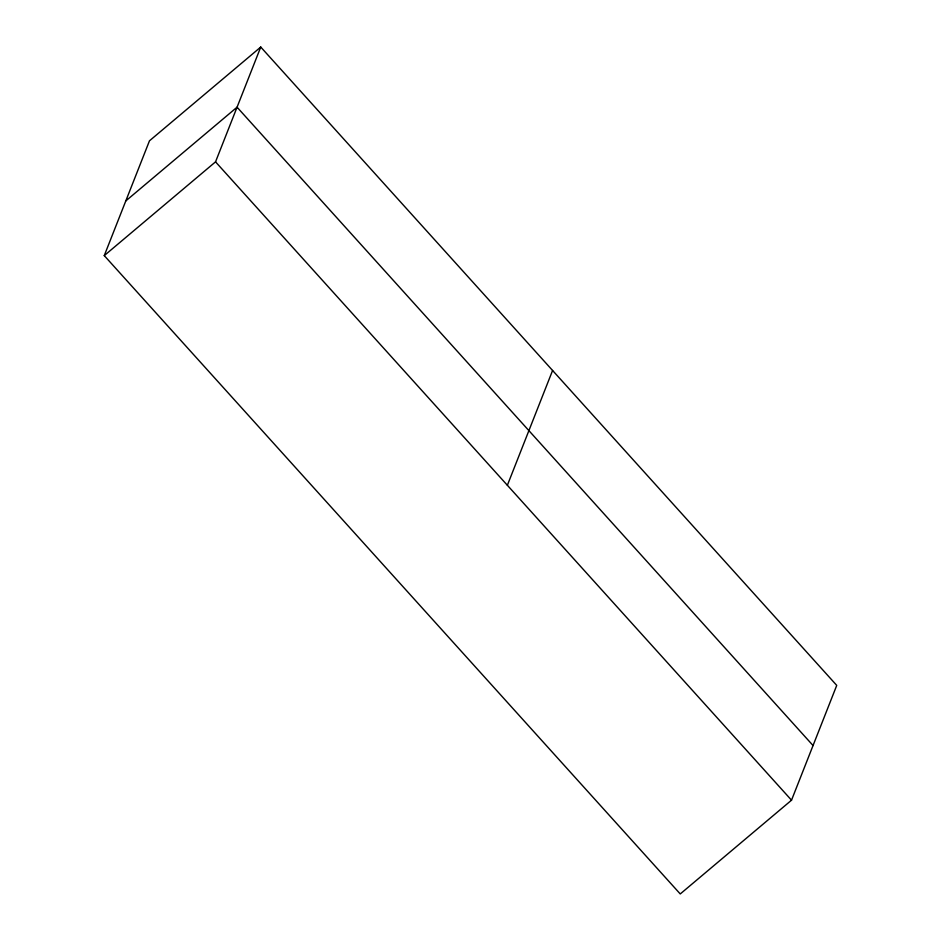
<?xml version="1.0" encoding="UTF-8"?>
<svg xmlns="http://www.w3.org/2000/svg" width="941" height="941" viewBox="0 0 941 941"><rect width="100%" height="100%" fill="white"/><g stroke="black" fill="none" stroke-linecap="round" stroke-linejoin="round"><path stroke-width="1.41" d="M104.263 255.611L149.478 140.809L260.751 47.05L836.737 685.389L791.522 800.191L680.249 893.95L104.263 255.611L215.536 161.852L260.751 47.05M507.364 485.285L552.59 370.472M125.788 200.939L237.061 107.192L813.048 745.531M215.536 161.852L791.522 800.191"/></g></svg>
